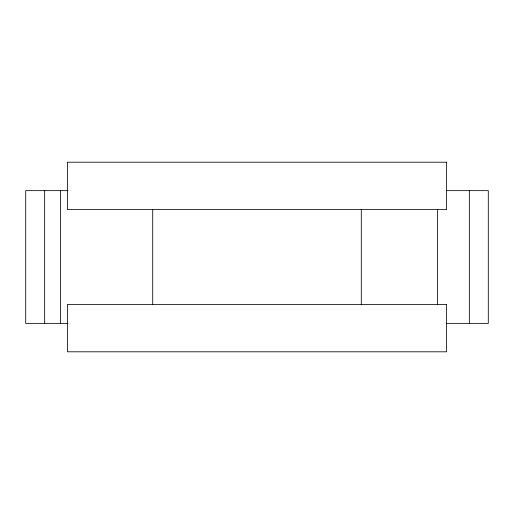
<?xml version="1.0" encoding="UTF-8"?>
<svg xmlns="http://www.w3.org/2000/svg" width="514" height="514" viewBox="0 0 514 514"><rect width="100%" height="100%" fill="white"/><g stroke="black" fill="none" stroke-linecap="round" stroke-linejoin="round"><path stroke-width="0.77" d="M67.97 190.649L25.7 190.649L25.7 323.364L67.97 323.364M446.64 190.649L488.3 190.649L488.3 323.364L446.64 323.364M469.34 190.649L469.34 323.364M437.626 209.834L437.626 304.179M361.291 209.609L361.291 304.404M152.722 209.609L152.722 304.404M60.421 190.649L60.421 323.364M44.66 190.649L44.66 323.364M446.589 162.212L67.411 162.212L67.411 209.609L446.589 209.609L446.589 162.212M446.589 304.404L67.411 304.404L67.411 351.801L446.589 351.801L446.589 304.404"/></g></svg>
